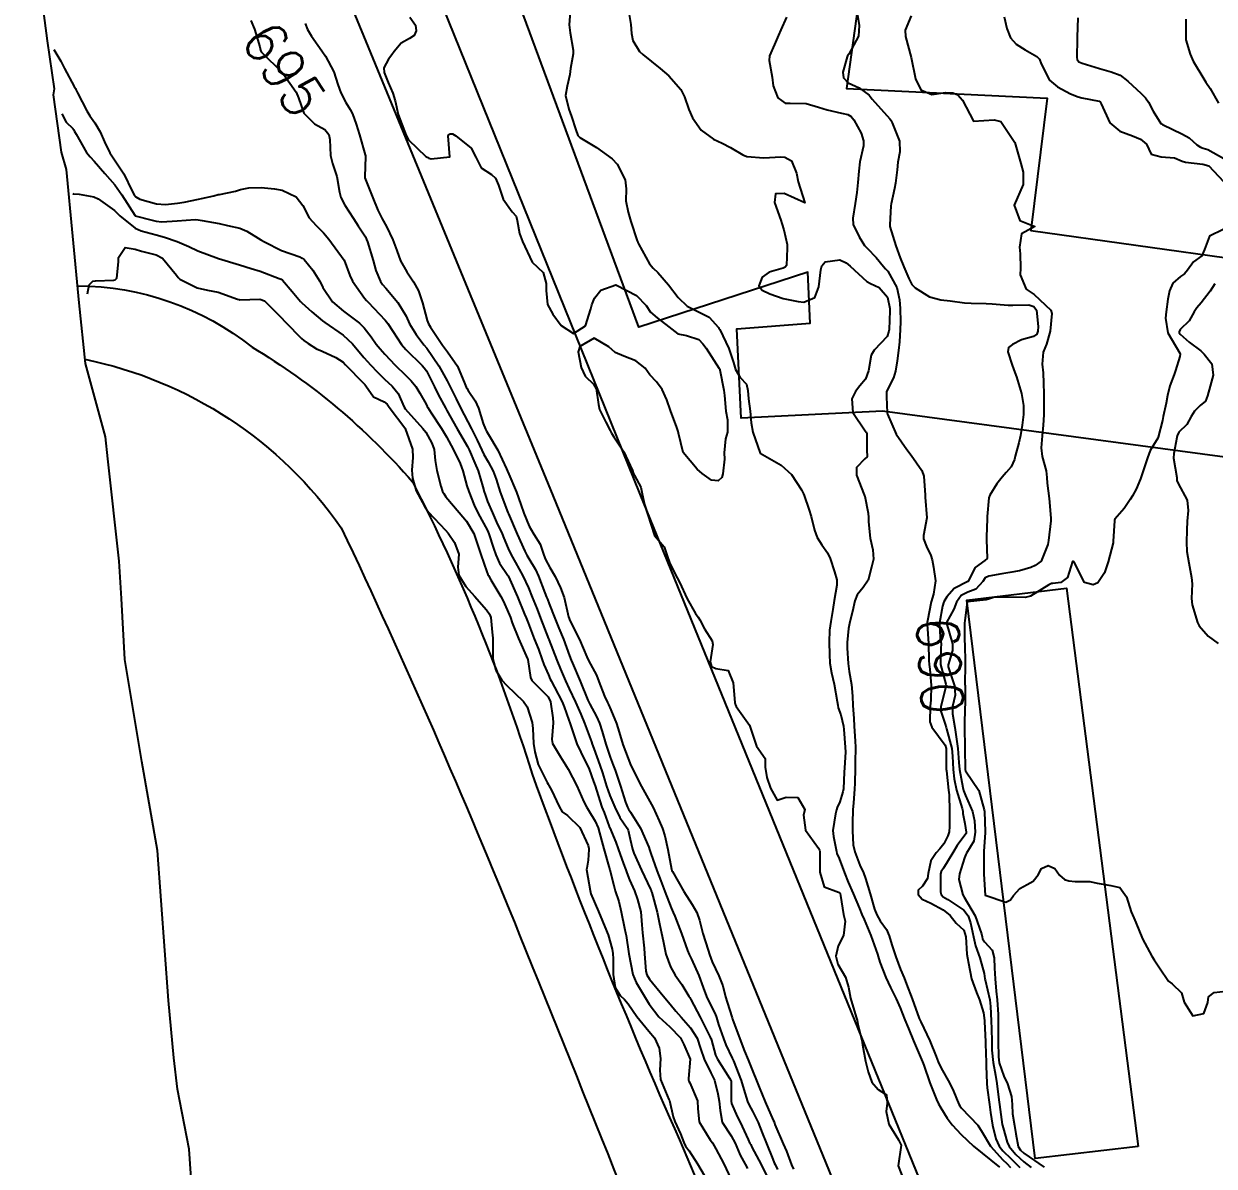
# Model space of a CAD drawing. Header units: metres. Extents: x 292545 to 299085, y 7450245 to 7463078.
# Drawn here: x 295988.3 to 296102.1, y 7455814.7 to 7455924 of the extents above; entities that cross this region are included whole.
import ezdxf
from ezdxf.enums import TextEntityAlignment as Align

# ---------------------------------------------------------------- set-up
doc = ezdxf.new("R2010")
doc.units = ezdxf.units.M
for name, color, linetype in [('Area', 45, 'Continuous'), ('Cotas', 45, 'Continuous'), ('Curvas de Nivel 1m', 11, 'Continuous'), ('Curvas de Nivel 5m', 15, 'Continuous'), ('Edificações', 30, 'Continuous'), ('Vias Primárias', 230, 'Continuous')]:
    doc.layers.add(name, color=color, linetype=linetype)
doc.styles.add('Style-STANDARD', font='STANDARD.shx')

msp = doc.modelspace()

# ---------------------------------------------------------------- linework, layer by layer
at = {"layer": 'Area'}
msp.add_polyline3d([(296004.67, 7455807.54, 699.9), (296004.07, 7455816.35, 699.88), (296002.95, 7455822.11, 699.8), (296002.61, 7455825.08, 699.79), (296002.08, 7455830.59, 699.77), (296001.02, 7455844.91, 699.74), (295999.53, 7455853.42, 699.68), (295997.91, 7455863.19, 699.66), (295997.6, 7455869.02, 699.68), (295997.37, 7455872.59, 699.69), (295996.29, 7455882.39, 699.64), (295996.05, 7455884.49, 699.54), (295994.14, 7455891.5, 699.34), (295993.55, 7455897.29, 705.49), (295992.34, 7455910.03, 696.75), (295991.85, 7455911.69, 696.12), (295991.08, 7455917.18, 695.28), (295991.18, 7455917.77, 695.32), (295990.53, 7455922.36, 695.07), (295990, 7455926.26, 694.93)], dxfattribs=at)
at = {"layer": 'Curvas de Nivel 1m', "flags": 128}
for points, elevation in [([(296025.16, 7455924.62), (296025.69, 7455923.85), (296025.78, 7455923.3), (296025.57, 7455922.87), (296025.13, 7455922.56), (296024.33, 7455922.12), (296023.66, 7455921.32), (296023.44, 7455921), (296023.11, 7455920.59), (296022.67, 7455919.76), (296022.72, 7455919.33), (296023.08, 7455918.36), (296023.53, 7455917.33), (296023.76, 7455916.61), (296024.04, 7455915.32), (296024.64, 7455913.7), (296024.8, 7455913.31), (296025.02, 7455912.88), (296026.7, 7455911.28), (296026.89, 7455911.18), (296026.99, 7455911.13), (296027.21, 7455911.06), (296028.99, 7455911.26), (296028.81, 7455913.26), (296028.89, 7455913.39), (296029.02, 7455913.45), (296029.23, 7455913.46), (296029.57, 7455913.25), (296031.01, 7455912.08), (296031.47, 7455911.23), (296031.98, 7455910.22), (296032.98, 7455909.57), (296033.36, 7455909.21), (296033.63, 7455908.54), (296034.08, 7455907.2), (296034.93, 7455906.01), (296035.32, 7455905.58), (296035.42, 7455905.18), (296035.66, 7455903.93), (296035.94, 7455903.17), (296036.87, 7455901.17), (296037.91, 7455900.2), (296038.21, 7455899.15), (296038.18, 7455898.48), (296038.31, 7455897.15), (296038.82, 7455896.22), (296039.62, 7455895.13), (296040.8, 7455894.35), (296041.95, 7455895.1), (296042.45, 7455896.73), (296042.57, 7455897.09), (296042.83, 7455897.74), (296043.43, 7455898.5), (296044.85, 7455899.01), (296044.93, 7455898.99), (296046.84, 7455898.01), (296047.76, 7455897.04), (296048.17, 7455896.39), (296048.81, 7455895.85), (296049.93, 7455895.01), (296050.8, 7455894.34), (296051.61, 7455894.17), (296052.79, 7455893.8), (296053.19, 7455893.38), (296053.48, 7455892.97), (296054.75, 7455891.03), (296054.79, 7455890.95), (296054.8, 7455890.9), (296055.17, 7455888.95), (296055.25, 7455888.42), (296055.37, 7455886.94), (296055.52, 7455886.12), (296055.54, 7455884.94), (296055.34, 7455884.28), (296055.22, 7455882.94), (296055.25, 7455882.35), (296055.09, 7455880.95), (296054.99, 7455880.58), (296054.63, 7455880.28), (296053.99, 7455880.32), (296053.12, 7455880.97), (296052.64, 7455881.39), (296051.29, 7455882.99), (296050.85, 7455884.83), (296050.83, 7455885), (296050.69, 7455885.38), (296050.07, 7455887.01), (296049.72, 7455888.01), (296049.3, 7455889.01), (296048.74, 7455889.75), (296048.12, 7455890.4), (296047.65, 7455891.04), (296046.76, 7455891.74), (296045.63, 7455892.2), (296044.78, 7455892.56), (296044.18, 7455893.08), (296042.79, 7455893.9), (296041.4, 7455893.11), (296041.27, 7455892.62), (296041.55, 7455891.11), (296041.91, 7455890.27), (296042.74, 7455889.48), (296042.98, 7455889.09), (296043.2, 7455887.57), (296043.31, 7455887.09), (296043.9, 7455885.87), (296044.33, 7455885.08), (296044.45, 7455884.84), (296044.68, 7455884.49), (296045.63, 7455883.06), (296046.44, 7455881.25), (296046.51, 7455881.05), (296046.63, 7455880.79), (296047.26, 7455879.68), (296047.36, 7455879.04), (296047.59, 7455878.02), (296047.91, 7455877.03), (296048.56, 7455875.03), (296049.49, 7455873.95), (296049.81, 7455873.01), (296049.98, 7455872.45), (296050.53, 7455871.34), (296050.72, 7455871), (296050.93, 7455870.58), (296051.69, 7455868.99), (296052.48, 7455867.59), (296052.74, 7455867.24), (296052.9, 7455866.97), (296053.32, 7455866.11), (296054.07, 7455864.96), (296054.12, 7455864.63), (296053.88, 7455862.96), (296053.99, 7455862.53), (296054.42, 7455862.31), (296055.59, 7455862.12), (296056.07, 7455860.94), (296056.23, 7455859.08), (296056.26, 7455858.93), (296056.29, 7455858.85), (296056.37, 7455858.68), (296057.64, 7455856.92), (296058.32, 7455854.91), (296059.12, 7455853.71), (296059.14, 7455852.9), (296059.29, 7455851.9), (296059.64, 7455850.89), (296060.27, 7455849.73), (296061.13, 7455850.02), (296062.27, 7455849.98), (296062.93, 7455848.85), (296062.81, 7455848.29), (296063, 7455846.85), (296064.22, 7455845.14), (296064.33, 7455844.95), (296064.35, 7455844.84), (296064.36, 7455843.01), (296064.36, 7455842.84), (296064.79, 7455841.45), (296066.16, 7455840.95), (296066.29, 7455840.81), (296066.34, 7455840.63), (296066.61, 7455838.81), (296066.78, 7455838.15), (296066.64, 7455836.8), (296066.1, 7455835.79), (296065.9, 7455834.82), (296066.08, 7455834.06), (296066.8, 7455832.81), (296067.11, 7455831.86), (296067.3, 7455830.8), (296067.82, 7455828.99), (296067.89, 7455828.79), (296067.92, 7455828.7), (296068.01, 7455828.28), (296068.39, 7455826.79), (296068.45, 7455826.32), (296068.74, 7455824.78), (296068.98, 7455823.76), (296069.32, 7455822.78), (296069.94, 7455822.08), (296070.73, 7455821.56), (296070.8, 7455820.76), (296070.71, 7455819.97), (296070.95, 7455818.76), (296071.88, 7455817.25), (296072.13, 7455816.75), (296071.85, 7455814.75), (296072.66, 7455812.74)], 693), ([(296040.5, 7455925.13), (296040.39, 7455923.88), (296040.48, 7455923.13), (296040.77, 7455921.47), (296040.77, 7455921.12), (296040.53, 7455919.69), (296040.47, 7455919.13), (296040.21, 7455918), (296040.04, 7455917.13), (296040.37, 7455915.81), (296040.63, 7455915.12), (296041.03, 7455913.84), (296041.22, 7455913.31), (296041.43, 7455913.11), (296043.01, 7455912.16), (296044.52, 7455911.07), (296044.99, 7455910.56), (296045.74, 7455909.06), (296045.83, 7455908.19), (296045.82, 7455907.06), (296046.02, 7455905.97), (296046.3, 7455905.06), (296046.9, 7455903.21), (296046.95, 7455903.09), (296046.96, 7455903.05), (296047.01, 7455902.94), (296048.06, 7455901.03), (296048.44, 7455900.6), (296048.86, 7455900.18), (296049.88, 7455899.01), (296050.83, 7455897.79), (296051.67, 7455896.99), (296052.82, 7455896.4), (296053.77, 7455895.92), (296054.66, 7455894.95), (296054.72, 7455894.87), (296054.8, 7455894.74), (296055.67, 7455892.94), (296056.12, 7455891.58), (296056.31, 7455890.93), (296056.75, 7455890.16), (296057.35, 7455889.53), (296057.48, 7455888.92), (296057.53, 7455888.11), (296057.71, 7455886.92), (296057.8, 7455885.82), (296057.97, 7455884.92), (296058.66, 7455882.91), (296060.65, 7455881.77), (296061.66, 7455880.87), (296062.62, 7455879.4), (296062.8, 7455879.04), (296062.86, 7455878.86), (296063.32, 7455877.57), (296063.54, 7455876.85), (296063.86, 7455875.56), (296064.12, 7455874.84), (296064.56, 7455874.15), (296065.09, 7455873.38), (296065.35, 7455872.83), (296065.77, 7455871.58), (296065.99, 7455870.82), (296065.99, 7455870.3), (296065.74, 7455868.82), (296065.62, 7455867.96), (296065.41, 7455866.83), (296065.3, 7455865.99), (296065.26, 7455864.83), (296065.27, 7455863.67), (296065.33, 7455862.83), (296065.49, 7455861.9), (296065.72, 7455860.82), (296066.02, 7455859.18), (296066.07, 7455858.81), (296066.13, 7455858.57), (296066.36, 7455857.9), (296066.62, 7455856.81), (296066.66, 7455856.5), (296066.79, 7455854.81), (296066.8, 7455854.33), (296066.72, 7455852.81), (296066.7, 7455852.4), (296066.61, 7455850.81), (296066.57, 7455850.52), (296066.26, 7455849.59), (296066.03, 7455849.04), (296065.95, 7455848.81), (296065.85, 7455848.42), (296065.61, 7455846.82), (296065.68, 7455846.27), (296065.96, 7455844.81), (296066, 7455844.62), (296066.2, 7455844.15), (296066.73, 7455842.8), (296067.07, 7455841.9), (296067.54, 7455840.8), (296068.14, 7455839.38), (296068.39, 7455838.79), (296068.6, 7455838.31), (296069.24, 7455836.78), (296069.87, 7455835), (296069.94, 7455834.77), (296070.09, 7455834.25), (296070.66, 7455832.76), (296071.13, 7455831.83), (296071.67, 7455830.75), (296072.03, 7455829.88), (296072.5, 7455828.74), (296072.83, 7455827.9), (296073.31, 7455826.73), (296073.98, 7455825.17), (296074.17, 7455824.72), (296074.3, 7455824.39), (296074.89, 7455822.71), (296075.51, 7455821.12), (296075.7, 7455820.7), (296075.92, 7455820.3), (296076.53, 7455819.31), (296077, 7455818.68), (296077.89, 7455817.77), (296079.06, 7455816.66), (296079.87, 7455815.97), (296081.53, 7455814.63)], 692), ([(296046.11, 7455925.06), (296046.28, 7455923.92), (296046.36, 7455923.05), (296046.47, 7455922.39), (296047.12, 7455921.34), (296047.43, 7455921.04), (296049.1, 7455919.69), (296049.91, 7455919.01), (296051.07, 7455917.7), (296051.41, 7455916.99), (296051.83, 7455915.77), (296052.18, 7455914.98), (296053.03, 7455913.82), (296054.21, 7455912.96), (296055.01, 7455912.55), (296055.81, 7455912.14), (296057, 7455911.45), (296057.38, 7455911.3), (296059, 7455911.15), (296060.62, 7455911.26), (296061, 7455911.22), (296061.64, 7455910.87), (296062.14, 7455909.71), (296062.28, 7455908.87), (296062.94, 7455906.86), (296060.96, 7455907.75), (296060.12, 7455907.72), (296060.04, 7455906.89), (296060.62, 7455905.19), (296060.73, 7455904.88), (296060.92, 7455904.26), (296061.23, 7455902.88), (296061.25, 7455902.52), (296061.19, 7455900.88), (296061.05, 7455900.69), (296060.87, 7455900.62), (296059.52, 7455900.24), (296058.86, 7455899.76), (296058.52, 7455898.91), (296058.85, 7455898.5), (296059.57, 7455898.17), (296060.84, 7455897.72), (296062.29, 7455897.41), (296062.83, 7455897.37), (296063.88, 7455897.81), (296064.26, 7455898.84), (296064.47, 7455900.44), (296064.54, 7455900.83), (296064.88, 7455901.23), (296066.28, 7455901.42), (296066.88, 7455901.11), (296067.26, 7455900.81), (296068.86, 7455899.35), (296069.2, 7455899.13), (296070.04, 7455898.77), (296070.84, 7455897.85), (296071.04, 7455896.76), (296071.05, 7455896.53), (296071, 7455894.76), (296070.97, 7455894.59), (296070.8, 7455894.08), (296069.56, 7455892.78), (296069.28, 7455892.28), (296069.02, 7455890.79), (296068.74, 7455889.98), (296068.19, 7455889.35), (296067.77, 7455888.8), (296067.41, 7455888.12), (296067.53, 7455886.8), (296068.69, 7455885.05), (296068.8, 7455884.91), (296068.85, 7455884.79), (296068.87, 7455883), (296068.9, 7455882.79), (296068.88, 7455882.57), (296068.66, 7455882.39), (296067.88, 7455881.56), (296067.88, 7455880.8), (296068.61, 7455878.93), (296068.66, 7455878.84), (296068.68, 7455878.79), (296068.99, 7455877.17), (296069.01, 7455876.78), (296069.02, 7455876.35), (296069.19, 7455874.78), (296069.43, 7455873.66), (296069.48, 7455872.78), (296069.31, 7455872), (296068.98, 7455870.78), (296068.51, 7455870.06), (296067.92, 7455869.37), (296067.71, 7455868.8), (296067.5, 7455867.78), (296067.23, 7455866.8), (296067.11, 7455866.15), (296066.98, 7455864.8), (296066.96, 7455864.28), (296067.07, 7455862.8), (296067.18, 7455862.03), (296067.39, 7455860.8), (296067.49, 7455859.69), (296067.53, 7455858.8), (296067.61, 7455857.55), (296067.66, 7455856.8), (296067.75, 7455855.37), (296067.77, 7455854.8), (296067.75, 7455853.35), (296067.73, 7455852.8), (296067.71, 7455851.37), (296067.69, 7455850.8), (296067.59, 7455849.47), (296067.52, 7455848.8), (296067.47, 7455847.57), (296067.47, 7455846.8), (296067.55, 7455845.45), (296067.7, 7455844.8), (296068.19, 7455843.53), (296068.53, 7455842.79), (296068.72, 7455842.24), (296069.16, 7455840.78), (296069.6, 7455839.32), (296069.8, 7455838.77), (296070.13, 7455838.18), (296070.72, 7455837.36), (296070.98, 7455836.76), (296071.26, 7455835.91), (296071.63, 7455834.75), (296072.07, 7455833.53), (296072.42, 7455832.74), (296072.66, 7455832.13), (296073.2, 7455830.73), (296073.87, 7455828.86), (296073.93, 7455828.72), (296074.01, 7455828.54), (296074.87, 7455826.71), (296075.47, 7455825.21), (296075.67, 7455824.7), (296075.96, 7455824.09), (296076.76, 7455822.69), (296077.15, 7455821.9), (296077.66, 7455820.67), (296077.75, 7455820.5), (296077.92, 7455820.27), (296079.48, 7455818.65), (296079.89, 7455817.99), (296080.68, 7455816.64), (296081.86, 7455815.35), (296082.23, 7455815), (296082.6, 7455814.62)], 691), ([(296067.96, 7455924.8), (296068.11, 7455923.83), (296068.07, 7455922.8), (296067.12, 7455921.06), (296067.01, 7455920.91), (296066.97, 7455920.81), (296066.55, 7455919.36), (296066.62, 7455918.81), (296067.08, 7455918.33), (296068.13, 7455917.85), (296069.07, 7455917.14), (296069.37, 7455916.78), (296071.04, 7455914.88), (296071.14, 7455914.76), (296071.28, 7455914.52), (296071.97, 7455912.75), (296072.01, 7455911.74), (296071.82, 7455910.75), (296071.74, 7455910), (296071.6, 7455908.75), (296071.5, 7455908.22), (296071.17, 7455906.76), (296071.14, 7455906.56), (296071.05, 7455904.76), (296071.07, 7455904.61), (296071.62, 7455902.75), (296072.04, 7455901.59), (296072.4, 7455900.74), (296072.86, 7455899.63), (296073.17, 7455899.05), (296073.48, 7455898.73), (296074.84, 7455897.88), (296075.94, 7455897.59), (296076.83, 7455897.48), (296078.2, 7455897.31), (296078.83, 7455897.27), (296080.25, 7455897.24), (296080.83, 7455897.21), (296082.37, 7455897.08), (296082.83, 7455897.07), (296084.35, 7455897.09), (296084.83, 7455896.95), (296085.09, 7455896.6), (296085.24, 7455895.02), (296085.21, 7455894.59), (296085.11, 7455894.29), (296084.79, 7455894.06), (296083.65, 7455893.75), (296082.78, 7455893.31), (296082.39, 7455893.01), (296082.35, 7455892.62), (296082.76, 7455891.33), (296083.02, 7455890.62), (296083.16, 7455890.21), (296083.63, 7455888.61), (296083.83, 7455887.49), (296083.84, 7455886.61), (296083.72, 7455885.58), (296083.55, 7455884.61), (296083.39, 7455883.9), (296083.05, 7455882.62), (296082.97, 7455882.31), (296082.65, 7455881.62), (296082.18, 7455881.08), (296081.78, 7455880.63), (296081.29, 7455879.97), (296080.62, 7455878.89), (296080.53, 7455878.64), (296080.36, 7455876.87), (296080.36, 7455876.65), (296080.31, 7455874.91), (296080.31, 7455874.65), (296080.37, 7455872.83), (296080.15, 7455872.65), (296079.22, 7455871.98), (296078.54, 7455870.67), (296078.53, 7455870.65), (296078.51, 7455870.65), (296077.22, 7455869.97), (296076.5, 7455869.18), (296076.23, 7455868.69), (296076.08, 7455868.29), (296075.79, 7455866.7), (296075.88, 7455865.26), (296075.97, 7455864.7), (296075.93, 7455864.19), (296075.9, 7455862.7), (296076.4, 7455860.83), (296076.45, 7455860.69), (296076.45, 7455860.63), (296076.39, 7455860.43), (296075.92, 7455858.7), (296075.92, 7455858.24), (296076.36, 7455857.01), (296076.45, 7455856.69), (296076.48, 7455856.55), (296076.97, 7455854.68), (296077.05, 7455853.94), (296077.11, 7455852.68), (296077.21, 7455851.76), (296077.43, 7455850.68), (296077.98, 7455848.95), (296078.04, 7455848.67), (296078.05, 7455848.47), (296078.24, 7455847.49), (296078.36, 7455846.67), (296078.34, 7455846.56), (296078.23, 7455846.39), (296077.49, 7455845.4), (296077.08, 7455844.69), (296076.19, 7455843.24), (296075.97, 7455842.92), (296075.91, 7455842.7), (296075.91, 7455840.96), (296075.95, 7455840.7), (296076.16, 7455840.5), (296076.6, 7455840.25), (296078.14, 7455839.2), (296078.53, 7455838.67), (296078.78, 7455838.01), (296079.06, 7455836.66), (296079.26, 7455835.81), (296079.67, 7455834.65), (296080.07, 7455833.15), (296080.14, 7455832.65), (296080.16, 7455832.55), (296080.6, 7455830.64), (296080.69, 7455829.99), (296080.75, 7455828.64), (296080.78, 7455827.87), (296080.81, 7455826.64), (296080.82, 7455825.81), (296080.93, 7455824.64), (296081.16, 7455823.43), (296081.29, 7455822.64), (296081.47, 7455821.09), (296081.54, 7455820.63), (296081.81, 7455818.71), (296081.83, 7455818.63), (296081.89, 7455818.4), (296082.27, 7455817.02), (296082.46, 7455816.62), (296083.1, 7455815.85), (296083.86, 7455815.15), (296084.58, 7455814.59)], 689), ([(296073.08, 7455924.74), (296072.51, 7455923.38), (296072.55, 7455922.75), (296073.11, 7455920.74), (296073.51, 7455918.73), (296074.01, 7455917.66), (296075.07, 7455917.21), (296076.37, 7455917.4), (296077.07, 7455917.39), (296077.56, 7455917.18), (296078, 7455916.68), (296079.04, 7455914.67), (296081.04, 7455914.78), (296081.66, 7455914.63), (296083.01, 7455912.62), (296083.46, 7455911.08), (296083.58, 7455910.61), (296083.79, 7455909.8), (296083.8, 7455908.61), (296082.94, 7455906.62), (296083.48, 7455905.17), (296084.92, 7455904.6), (296083.63, 7455903.9), (296083.45, 7455902.61), (296083.51, 7455901.99), (296083.54, 7455900.61), (296083.52, 7455899.96), (296084.1, 7455898.61), (296084.85, 7455898.09), (296086.44, 7455896.58), (296086.54, 7455896.29), (296086.38, 7455894.58), (296086.03, 7455893.33), (296085.71, 7455892.59), (296085.62, 7455891.44), (296085.7, 7455890.59), (296085.76, 7455889.61), (296085.78, 7455888.58), (296085.78, 7455887.52), (296085.77, 7455886.58), (296085.71, 7455885.6), (296085.62, 7455884.59), (296085.53, 7455883.44), (296085.63, 7455882.59), (296086, 7455881.22), (296086.07, 7455880.58), (296086.09, 7455880.04), (296086.29, 7455878.57), (296086.46, 7455876.69), (296086.46, 7455876.57), (296086.45, 7455876.44), (296086.22, 7455874.58), (296086.16, 7455874.18), (296085.51, 7455872.59), (296084.96, 7455872.17), (296084.53, 7455871.99), (296083.46, 7455871.68), (296082.53, 7455871.52), (296081.77, 7455871.39), (296080.52, 7455871.17), (296080.17, 7455871), (296079.94, 7455870.66), (296079.27, 7455869.9), (296078.5, 7455869.62), (296077.86, 7455869.31), (296077.43, 7455868.68), (296077.17, 7455868), (296076.47, 7455866.71), (296076.47, 7455866.69), (296076.47, 7455866.66), (296077.05, 7455864.68), (296077.06, 7455864.06), (296076.62, 7455862.69), (296076.64, 7455862.47), (296077.23, 7455860.68), (296077.29, 7455859.78), (296077.05, 7455858.68), (296077.05, 7455858), (296077.26, 7455856.68), (296077.43, 7455855.58), (296077.57, 7455854.68), (296077.66, 7455853.33), (296077.71, 7455852.68), (296078.02, 7455850.94), (296078.09, 7455850.67), (296078.28, 7455850.19), (296078.96, 7455848.66), (296079.16, 7455847.75), (296079.22, 7455846.66), (296079.08, 7455845.8), (296078.39, 7455844.67), (296078.32, 7455844.55), (296078.2, 7455844.21), (296077.7, 7455842.68), (296077.66, 7455842.16), (296078.03, 7455840.67), (296078.16, 7455840.45), (296079.22, 7455838.66), (296079.82, 7455836.94), (296079.88, 7455836.65), (296079.93, 7455836.47), (296080.11, 7455836.2), (296080.84, 7455835.39), (296081.02, 7455834.64), (296081.05, 7455833.67), (296081.11, 7455832.64), (296081.21, 7455831.48), (296081.31, 7455830.64), (296081.41, 7455829.25), (296081.41, 7455828.64), (296081.42, 7455827.21), (296081.42, 7455826.64), (296081.43, 7455825.18), (296081.5, 7455824.63), (296081.95, 7455823.34), (296082.31, 7455822.62), (296082.7, 7455821.39), (296082.75, 7455820.62), (296082.78, 7455819.74), (296082.96, 7455818.61), (296083.1, 7455817.83), (296083.33, 7455816.61), (296083.54, 7455816.27), (296083.87, 7455815.98), (296085.8, 7455814.64)], 688), ([(296082, 7455924.63), (296082.24, 7455923.54), (296082.6, 7455922.63), (296083.13, 7455922.02), (296084, 7455921.48), (296085.12, 7455920.85), (296085.35, 7455920.59), (296085.54, 7455920.15), (296086.32, 7455918.58), (296087.08, 7455917.94), (296088.34, 7455917.29), (296089.07, 7455916.99), (296089.41, 7455916.89), (296091.06, 7455916.58), (296091.16, 7455916.52), (296091.27, 7455916.31), (296092.08, 7455914.51), (296093.03, 7455913.7), (296094.25, 7455913.26), (296095.02, 7455912.95), (296095.58, 7455912.47), (296096.03, 7455911.5), (296097, 7455911.27), (296098.27, 7455911.16), (296099, 7455910.85), (296099.32, 7455910.75), (296100.99, 7455910.56), (296101.56, 7455910.39), (296102.97, 7455908.91)], 687), ([(296089.04, 7455924.55), (296088.98, 7455922.7), (296088.98, 7455922.55), (296088.92, 7455920.74), (296088.97, 7455920.55), (296089.11, 7455920.35), (296089.45, 7455920.2), (296091.1, 7455919.71), (296092.21, 7455919.39), (296093.09, 7455919.06), (296093.8, 7455918.49), (296095.07, 7455917.31), (296095.49, 7455916.9), (296095.79, 7455916.47), (296096.22, 7455915.63), (296096.97, 7455914.45), (296097.04, 7455914.4), (296097.14, 7455914.35), (296099.03, 7455913.43), (296099.66, 7455913.06), (296100.41, 7455912.41), (296100.77, 7455912.17), (296101.01, 7455912.09), (296101.45, 7455911.95), (296103, 7455911.09)], 686), ([(296015.15, 7455924), (296015.36, 7455923.42), (296015.75, 7455922.79), (296016.75, 7455921.4), (296017.11, 7455920.87), (296017.88, 7455919.39), (296018.29, 7455918.17), (296018.55, 7455917.39), (296019.05, 7455916.44), (296019.47, 7455915.79), (296019.68, 7455915.37), (296020.04, 7455914.37), (296020.35, 7455913.36), (296020.9, 7455911.45), (296020.92, 7455911.35), (296020.93, 7455911.29), (296020.85, 7455909.35), (296020.86, 7455909.24), (296020.97, 7455908.92), (296021.63, 7455907.34), (296022.11, 7455906.17), (296022.51, 7455905.33), (296022.92, 7455904.59), (296023.54, 7455903.32), (296023.91, 7455902.3), (296024.28, 7455901.32), (296024.86, 7455900.26), (296025.24, 7455899.69), (296025.5, 7455899.3), (296025.99, 7455898.44), (296026.37, 7455897.29), (296026.81, 7455895.61), (296026.93, 7455895.28), (296027.12, 7455894.96), (296028.29, 7455893.26), (296028.77, 7455892.62), (296029.71, 7455891.25), (296030.42, 7455889.56), (296030.55, 7455889.24), (296030.61, 7455889.12), (296030.73, 7455888.91), (296031.42, 7455887.93), (296031.71, 7455887.23), (296032.16, 7455885.75), (296032.4, 7455885.21), (296032.49, 7455885.03), (296032.68, 7455884.69), (296033.58, 7455883.2), (296034.41, 7455881.43), (296034.51, 7455881.19), (296034.64, 7455880.9), (296035.36, 7455879.18), (296035.77, 7455878.01), (296036.06, 7455877.18), (296036.57, 7455875.93), (296037.03, 7455875.16), (296037.61, 7455874.21), (296037.97, 7455873.15), (296038.13, 7455872.74), (296038.53, 7455871.99), (296039.05, 7455871.13), (296039.58, 7455870.05), (296039.91, 7455869.13), (296040.33, 7455867.26), (296040.38, 7455867.12), (296040.47, 7455866.93), (296041.39, 7455865.11), (296042.09, 7455863.44), (296042.23, 7455863.1), (296042.42, 7455862.73), (296043, 7455861.68), (296043.22, 7455861.09), (296043.78, 7455859.68), (296044.07, 7455859.07), (296044.16, 7455858.87), (296044.37, 7455858.38), (296044.91, 7455857.06), (296045.16, 7455856.25), (296045.54, 7455855.06), (296046.3, 7455853.05), (296047.32, 7455851.04), (296048.26, 7455849.32), (296048.42, 7455849.03), (296048.99, 7455847.77), (296049.31, 7455847.01), (296049.55, 7455846.33), (296049.82, 7455845.01), (296050.18, 7455843.12), (296050.22, 7455843), (296050.26, 7455842.92), (296051.36, 7455840.99), (296052.14, 7455839.76), (296052.6, 7455838.98), (296052.85, 7455838.25), (296053.18, 7455836.97), (296053.67, 7455835.39), (296053.82, 7455834.96), (296054.08, 7455834.27), (296054.71, 7455832.95), (296055.09, 7455831.99), (296055.35, 7455830.94), (296055.5, 7455830.41), (296055.98, 7455828.93), (296056.02, 7455828.79), (296056.7, 7455826.92), (296057.16, 7455825.74), (296057.5, 7455824.91), (296057.96, 7455823.79), (296058.31, 7455822.91), (296058.56, 7455822.28), (296059.14, 7455820.9), (296059.91, 7455819.14), (296059.99, 7455818.97), (296060.02, 7455818.89), (296060.06, 7455818.73), (296060.87, 7455816.88), (296061.16, 7455816.17), (296061.65, 7455814.86), (296061.85, 7455814.43)], 694), ([(295991.11, 7455921.52), (295991.8, 7455920.41), (295992.15, 7455919.7), (295993.08, 7455917.97), (295993.18, 7455917.79), (295993.23, 7455917.69), (295993.37, 7455917.38), (295994.29, 7455915.67), (295994.56, 7455915.19), (295995.03, 7455914.51), (295995.56, 7455913.65), (295995.97, 7455912.69), (295996.46, 7455911.65), (295996.99, 7455910.88), (295997.81, 7455909.63), (295998.6, 7455907.98), (295998.79, 7455907.62), (295998.95, 7455907.43), (295999.34, 7455907.22), (296000.94, 7455906.75), (296001.81, 7455906.71), (296002.94, 7455906.83), (296003.58, 7455906.92), (296004.95, 7455907.2), (296005.23, 7455907.26), (296006.43, 7455907.53), (296006.84, 7455907.64), (296006.95, 7455907.66), (296008.48, 7455907.98), (296008.96, 7455908.12), (296009.77, 7455908.29), (296010.96, 7455908.33), (296012.21, 7455908.21), (296012.96, 7455908.06), (296014.28, 7455907.44), (296014.94, 7455906.59), (296015.53, 7455905.42), (296016.19, 7455904.68), (296016.91, 7455904), (296017.42, 7455903.39), (296018.87, 7455901.38), (296019.41, 7455899.92), (296019.69, 7455899.37), (296020.84, 7455897.74), (296021.01, 7455897.53), (296021.17, 7455897.35), (296022.81, 7455895.64), (296023.05, 7455895.33), (296023.53, 7455894.58), (296024.37, 7455893.31), (296024.78, 7455892.83), (296026.33, 7455891.29), (296026.54, 7455891.08), (296026.75, 7455890.79), (296027.52, 7455889.27), (296027.91, 7455888.46), (296028.56, 7455887.26), (296028.71, 7455886.99), (296029.69, 7455885.25), (296030.67, 7455883.56), (296030.78, 7455883.35), (296030.83, 7455883.24), (296031.39, 7455881.97), (296031.7, 7455881.22), (296032.14, 7455879.69), (296032.26, 7455879.22), (296032.35, 7455878.96), (296032.6, 7455878.31), (296033.05, 7455877.21), (296033.45, 7455876.33), (296033.99, 7455875.2), (296034.16, 7455874.79), (296034.55, 7455873.8), (296034.84, 7455873.19), (296035.26, 7455872.46), (296035.98, 7455871.18), (296036.51, 7455870.04), (296036.86, 7455869.16), (296037.32, 7455867.99), (296037.64, 7455867.15), (296038.42, 7455865.16), (296038.43, 7455865.14), (296038.44, 7455865.11), (296039.22, 7455863.13), (296039.55, 7455862.27), (296040.04, 7455861.13), (296040.39, 7455860.39), (296041.01, 7455859.11), (296041.52, 7455857.95), (296041.85, 7455857.1), (296042.34, 7455855.82), (296042.53, 7455855.3), (296042.6, 7455855.1), (296042.74, 7455854.68), (296043.34, 7455853.08), (296043.58, 7455852.36), (296043.95, 7455851.08), (296044.27, 7455850.19), (296044.75, 7455849.07), (296045.24, 7455848.06), (296045.94, 7455847.05), (296046.03, 7455846.85), (296046.22, 7455845.99), (296046.45, 7455845.05), (296046.57, 7455844.68), (296047.31, 7455843.04), (296048.16, 7455841.21), (296048.22, 7455841.09), (296048.24, 7455841.03), (296048.29, 7455840.9), (296048.81, 7455839.02), (296049.02, 7455837.92), (296049.23, 7455837.01), (296049.38, 7455836.29), (296049.64, 7455835.01), (296050.07, 7455833.8), (296050.54, 7455833), (296051.16, 7455832.1), (296051.83, 7455830.98), (296051.92, 7455830.86), (296052.04, 7455830.67), (296052.91, 7455828.97), (296053.87, 7455827.08), (296053.93, 7455826.96), (296053.99, 7455826.77), (296054.39, 7455825.36), (296054.57, 7455824.95), (296055.72, 7455823.16), (296055.86, 7455822.93), (296055.88, 7455822.87), (296055.88, 7455820.94), (296055.92, 7455820.71), (296056.47, 7455819.49), (296056.74, 7455818.93), (296057.5, 7455817.29), (296057.68, 7455816.91), (296057.75, 7455816.79), (296057.87, 7455816.56), (296058.74, 7455814.9), (296059.63, 7455813.09)], 696), ([(295991.9, 7455915.38), (295992.31, 7455914.57), (295992.93, 7455913.97), (295993.02, 7455913.84), (295993.08, 7455913.74), (295993.1, 7455913.69), (295993.27, 7455913.44), (295994.24, 7455911.67), (295994.59, 7455911.27), (295994.98, 7455910.83), (295996, 7455909.65), (295996.96, 7455908.58), (295997.63, 7455907.63), (295998.87, 7455905.67), (295998.91, 7455905.62), (296000.53, 7455905.21), (296000.92, 7455905.11), (296001.46, 7455905.04), (296002.92, 7455905.15), (296004.62, 7455905.25), (296004.92, 7455905.22), (296005.3, 7455905.16), (296006.92, 7455904.87), (296007.73, 7455904.69), (296008.91, 7455904.45), (296009.58, 7455904.16), (296010.65, 7455903.47), (296010.9, 7455903.31), (296011.25, 7455903.12), (296012.89, 7455902.3), (296014.63, 7455901.68), (296014.88, 7455901.57), (296015.05, 7455901.43), (296015.87, 7455900.42), (296016.53, 7455899.4), (296016.64, 7455899.19), (296016.85, 7455898.76), (296017.77, 7455897.39), (296018.82, 7455896.5), (296020.34, 7455895.36), (296020.8, 7455894.9), (296021.46, 7455894.03), (296021.95, 7455893.34), (296022.32, 7455892.88), (296022.77, 7455892.38), (296023.76, 7455891.32), (296024.74, 7455890.37), (296025.29, 7455889.85), (296025.73, 7455889.3), (296026.1, 7455888.66), (296026.72, 7455887.59), (296026.81, 7455887.39), (296026.87, 7455887.29), (296027.2, 7455886.79), (296028.2, 7455885.27), (296028.38, 7455884.97), (296028.68, 7455884.47), (296029.33, 7455883.25), (296029.96, 7455881.94), (296030.22, 7455881.24), (296030.62, 7455879.79), (296030.8, 7455879.24), (296031.31, 7455877.94), (296031.65, 7455877.22), (296032.57, 7455875.53), (296032.71, 7455875.21), (296033.17, 7455873.83), (296033.38, 7455873.21), (296033.74, 7455872.41), (296034.52, 7455871.23), (296034.55, 7455871.19), (296034.58, 7455871.13), (296035.45, 7455869.18), (296036.13, 7455867.52), (296036.27, 7455867.17), (296036.47, 7455866.69), (296037.06, 7455865.16), (296037.45, 7455864.17), (296037.81, 7455863.15), (296037.97, 7455862.7), (296038.41, 7455861.71), (296038.58, 7455861.32), (296038.66, 7455861.15), (296038.98, 7455860.55), (296039.73, 7455859.13), (296039.91, 7455858.67), (296040.36, 7455857.39), (296040.46, 7455857.12), (296040.52, 7455856.95), (296041.13, 7455855.11), (296041.88, 7455853.54), (296042.12, 7455853.1), (296042.3, 7455852.7), (296042.72, 7455851.53), (296042.87, 7455851.09), (296043.17, 7455850.19), (296043.53, 7455849.08), (296043.73, 7455848.56), (296044.23, 7455847.22), (296044.27, 7455847.12), (296044.29, 7455847.08), (296044.86, 7455845.71), (296045.09, 7455845.07), (296045.6, 7455843.65), (296045.8, 7455843.06), (296045.9, 7455842.77), (296046.17, 7455842.1), (296046.63, 7455841.05), (296046.94, 7455840.25), (296047.24, 7455839.04), (296047.35, 7455837.82), (296047.41, 7455837.04), (296047.55, 7455835.58), (296047.59, 7455835.03), (296047.73, 7455833.37), (296047.82, 7455833.03), (296048.06, 7455832.62), (296049.37, 7455831.02), (296050.04, 7455830.22), (296050.59, 7455829.56), (296051.1, 7455828.99), (296052.01, 7455827.97), (296052.62, 7455826.97), (296052.96, 7455825.99), (296053.3, 7455824.97), (296053.95, 7455823.66), (296054.29, 7455822.95), (296054.62, 7455821.64), (296054.73, 7455820.95), (296054.83, 7455820.04), (296055.03, 7455818.95), (296055.88, 7455817.62), (296056.27, 7455816.93), (296056.73, 7455815.8), (296057.21, 7455814.92), (296057.45, 7455814.51)], 697), ([(295992.95, 7455907.75), (295993, 7455907.73), (295993.54, 7455907.68), (295994.95, 7455907.42), (295995.37, 7455907.23), (295996.93, 7455906.12), (295997.44, 7455905.63), (295998.91, 7455904.44), (295999.47, 7455904.18), (296000.91, 7455903.81), (296001.71, 7455903.58), (296002.9, 7455903.17), (296004.02, 7455902.68), (296004.88, 7455902.28), (296006.87, 7455901.52), (296008.87, 7455900.92), (296009.98, 7455900.59), (296010.86, 7455900.31), (296012.68, 7455899.63), (296012.85, 7455899.55), (296012.99, 7455899.45), (296013.9, 7455898.38), (296014.7, 7455897.43), (296014.83, 7455897.3), (296015.79, 7455896.44), (296016.81, 7455895.56), (296017.03, 7455895.4), (296018.79, 7455894.2), (296019.67, 7455893.37), (296020.77, 7455892.07), (296021.1, 7455891.69), (296021.4, 7455891.35), (296022.06, 7455890.65), (296022.74, 7455890), (296023.48, 7455889.32), (296024.03, 7455888.62), (296024.62, 7455887.31), (296024.71, 7455887.16), (296026.41, 7455885.29), (296026.68, 7455884.91), (296027.26, 7455883.87), (296027.48, 7455883.28), (296027.59, 7455882.22), (296027.75, 7455881.27), (296028.13, 7455879.76), (296028.29, 7455879.26), (296028.4, 7455879.05), (296028.61, 7455878.75), (296029.87, 7455877.25), (296030.58, 7455876.41), (296031.27, 7455875.23), (296031.61, 7455874.28), (296031.94, 7455873.23), (296032.53, 7455871.56), (296032.62, 7455871.31), (296032.67, 7455871.22), (296032.92, 7455870.81), (296033.86, 7455869.2), (296034.09, 7455868.79), (296034.48, 7455867.94), (296034.77, 7455867.19), (296034.96, 7455866.69), (296035.55, 7455865.18), (296036.42, 7455863.24), (296036.44, 7455863.19), (296036.45, 7455863.17), (296036.69, 7455861.45), (296036.84, 7455861.17), (296038.38, 7455859.62), (296038.61, 7455859.15), (296038.83, 7455857.62), (296038.85, 7455857.14), (296038.73, 7455855.54), (296038.81, 7455855.14), (296039.56, 7455853.89), (296040.03, 7455853.12), (296040.13, 7455852.95), (296040.3, 7455852.69), (296041.13, 7455851.11), (296041.8, 7455849.56), (296042.04, 7455849.1), (296042.25, 7455848.79), (296042.89, 7455847.74), (296043.16, 7455847.09), (296043.53, 7455845.78), (296043.71, 7455845.09), (296044.19, 7455843.4), (296044.27, 7455843.08), (296044.65, 7455841.56), (296044.8, 7455841.07), (296045.13, 7455840.04), (296045.37, 7455839.06), (296045.7, 7455837.48), (296045.79, 7455837.05), (296045.85, 7455836.79), (296046.09, 7455835.05), (296046.47, 7455833.05), (296046.8, 7455832.3), (296047.55, 7455831.03), (296048.03, 7455830.21), (296048.98, 7455829.02), (296050.01, 7455828.07), (296051.03, 7455826.99), (296051.37, 7455826.37), (296051.97, 7455824.98), (296051.8, 7455823.13), (296051.8, 7455822.98), (296051.83, 7455822.87), (296051.94, 7455822.7), (296052.68, 7455820.97), (296052.69, 7455820.2), (296052.82, 7455818.97), (296053.88, 7455817.25), (296054.09, 7455816.96), (296054.43, 7455816.39), (296055.18, 7455814.95), (296055.84, 7455813.52)], 698), ([(296102.92, 7455904.32), (296101.63, 7455903.68), (296101.15, 7455902.41), (296100.89, 7455901.79), (296100.09, 7455901.21), (296099.5, 7455900.42), (296099.22, 7455900.07), (296098.86, 7455899.81), (296098.1, 7455899.19), (296097.81, 7455898.44), (296097.64, 7455897.64), (296097.48, 7455896.44), (296097.42, 7455895.84), (296097.65, 7455894.44), (296098.77, 7455892.47), (296098.81, 7455892.43), (296098.83, 7455892.38), (296098.77, 7455892.15), (296098.38, 7455890.82), (296098.24, 7455890.44), (296097.84, 7455889.35), (296097.61, 7455888.44), (296097.46, 7455887.71), (296097.2, 7455886.44), (296097.11, 7455886.03), (296096.72, 7455884.45), (296096.71, 7455884.42), (296096.68, 7455884.35), (296095.95, 7455883.17), (296095.69, 7455882.46), (296095.22, 7455881.05), (296095.01, 7455880.47), (296094.62, 7455879.47), (296094.26, 7455878.84), (296094.04, 7455878.49), (296093.45, 7455877.64), (296092.58, 7455876.6), (296092.54, 7455876.54), (296092.53, 7455876.5), (296092.52, 7455876.44), (296092.42, 7455874.5), (296092.4, 7455874.35), (296091.94, 7455872.51), (296091.57, 7455871.47), (296090.95, 7455870.52), (296090.51, 7455870.33), (296089.66, 7455870.54), (296088.73, 7455872.36), (296088.6, 7455872.55), (296088.54, 7455872.57), (296088.53, 7455872.57), (296088.52, 7455872.55), (296088.05, 7455871.02), (296087.41, 7455870.56), (296086.63, 7455870.45), (296086.51, 7455870.45), (296086.25, 7455870.32), (296084.5, 7455869.24), (296084, 7455869.1), (296082.5, 7455869.14), (296080.97, 7455869.12), (296080.5, 7455868.97), (296080.25, 7455868.9), (296078.49, 7455868.71), (296078.46, 7455868.7), (296078.45, 7455868.67), (296078.22, 7455866.92), (296078.2, 7455866.67), (296078.2, 7455864.92), (296078.21, 7455864.67), (296078.26, 7455862.84), (296078.25, 7455862.67), (296078.24, 7455860.83), (296078.25, 7455860.67), (296078.25, 7455858.8), (296078.24, 7455858.67), (296078.19, 7455856.84), (296078.19, 7455856.67), (296078.24, 7455854.76), (296078.24, 7455854.67), (296078.26, 7455852.71), (296078.27, 7455852.67), (296078.3, 7455852.55), (296079.55, 7455850.66), (296080.09, 7455848.82), (296080.1, 7455848.65), (296080.18, 7455846.71), (296080.17, 7455846.65), (296080.05, 7455844.81), (296080.04, 7455844.65), (296080.05, 7455842.79), (296080.05, 7455842.65), (296080.16, 7455840.65), (296082.15, 7455839.98), (296082.58, 7455840.19), (296082.88, 7455840.61), (296083.49, 7455841.28), (296084.17, 7455841.66), (296084.77, 7455842), (296085.25, 7455842.59), (296085.57, 7455843.2), (296086.19, 7455843.48), (296086.83, 7455843.21), (296087.27, 7455842.56), (296087.76, 7455842.14), (296088.18, 7455842.01), (296088.77, 7455841.95), (296090.18, 7455841.95), (296090.88, 7455841.81), (296092.17, 7455841.56), (296093.04, 7455841.37), (296093.67, 7455840.49), (296094.14, 7455839.07), (296094.4, 7455838.48), (296094.58, 7455838.03), (296095.21, 7455836.47), (296096.09, 7455834.81), (296096.32, 7455834.46), (296096.84, 7455833.69), (296097.69, 7455832.44), (296098.06, 7455832.17), (296098.94, 7455831.32), (296099.19, 7455830.42), (296100.02, 7455829.1), (296101.09, 7455829.34), (296101.45, 7455830.4), (296101.51, 7455830.94), (296102.05, 7455831.33), (296103.15, 7455831.47)], 687), ([(295994.33, 7455898.17), (295994.51, 7455899), (295994.85, 7455899.36), (295995.1, 7455899.41), (295996.85, 7455899.47), (295997, 7455899.49), (295997.15, 7455899.64), (295997.3, 7455901.21), (295997.32, 7455901.64), (295997.94, 7455902.59), (295998.89, 7455902.42), (295999.5, 7455902.22), (296000.89, 7455901.87), (296001.52, 7455901.58), (296002.86, 7455899.93), (296003, 7455899.72), (296003.16, 7455899.57), (296004.84, 7455898.74), (296005.82, 7455898.52), (296006.84, 7455898.3), (296008.68, 7455897.66), (296008.83, 7455897.6), (296008.92, 7455897.59), (296010.83, 7455897.64), (296011.27, 7455897.47), (296012.81, 7455895.93), (296013.27, 7455895.45), (296014.79, 7455893.87), (296015.04, 7455893.68), (296015.45, 7455893.42), (296016.24, 7455892.88), (296016.78, 7455892.66), (296018.08, 7455892.07), (296018.77, 7455891.61), (296019.01, 7455891.38), (296020.74, 7455889.6), (296020.85, 7455889.48), (296020.95, 7455889.36), (296021.69, 7455888.32), (296022.72, 7455887.82), (296022.99, 7455887.6), (296023.19, 7455887.33), (296024.68, 7455885.33), (296024.7, 7455885.31), (296024.72, 7455885.27), (296025.41, 7455883.3), (296025.44, 7455882.51), (296025.34, 7455881.3), (296025.4, 7455880.53), (296025.77, 7455879.3), (296026.6, 7455877.79), (296026.79, 7455877.49), (296026.94, 7455877.28), (296028.57, 7455875.55), (296028.82, 7455875.26), (296029.44, 7455874.37), (296029.85, 7455873.25), (296029.75, 7455872.03), (296029.83, 7455871.25), (296030.51, 7455870.18), (296031.33, 7455869.23), (296032.48, 7455867.95), (296032.79, 7455867.53), (296032.9, 7455867.21), (296033.04, 7455865.79), (296033.11, 7455865.21), (296033.11, 7455863.89), (296033.11, 7455863.21), (296033.37, 7455862.16), (296033.97, 7455861.2), (296034.4, 7455860.73), (296036.03, 7455859.17), (296036.37, 7455858.66), (296036.87, 7455857.16), (296036.91, 7455856.6), (296036.98, 7455855.16), (296037.11, 7455854.37), (296037.44, 7455853.16), (296038.29, 7455851.42), (296038.39, 7455851.26), (296038.45, 7455851.15), (296038.72, 7455850.7), (296039.44, 7455849.13), (296039.74, 7455848.62), (296040.24, 7455848.26), (296041.42, 7455847.11), (296042.22, 7455845.39), (296042.27, 7455845.1), (296042.28, 7455845.03), (296042.2, 7455844.01), (296042.07, 7455843.22), (296042.06, 7455843.1), (296042.18, 7455842.38), (296042.39, 7455841.1), (296042.48, 7455840.78), (296043.2, 7455839.09), (296043.95, 7455837.25), (296044.02, 7455837.08), (296044.11, 7455836.84), (296044.5, 7455835.48), (296044.58, 7455835.07), (296044.61, 7455834.55), (296044.59, 7455833.07), (296044.8, 7455831.81), (296045.27, 7455831.06), (296045.67, 7455830.68), (296046.04, 7455830.26), (296046.88, 7455829.04), (296048, 7455827.64), (296048.55, 7455827.02), (296048.99, 7455826.01), (296049.12, 7455825.02), (296049.05, 7455823.92), (296049.14, 7455823.02), (296049.92, 7455821.12), (296049.96, 7455821.05), (296049.98, 7455821.01), (296050.35, 7455819.44), (296050.49, 7455819), (296051.04, 7455817.84), (296051.36, 7455816.99), (296051.51, 7455816.63), (296051.87, 7455816.2), (296052.68, 7455814.97), (296053.83, 7455812.96)], 699), ([(296102.12, 7455899.12), (296101.69, 7455898.4), (296100.83, 7455897.3), (296100.41, 7455896.83), (296100.14, 7455896.42), (296099.67, 7455895.57), (296098.81, 7455894.73), (296098.71, 7455894.53), (296098.72, 7455894.43), (296098.8, 7455894.31), (296099.68, 7455893.53), (296100.78, 7455892.69), (296101.12, 7455892.4), (296101.83, 7455891.46), (296101.96, 7455890.39), (296101.69, 7455889.34), (296101.44, 7455888.4), (296101.24, 7455887.89), (296100.72, 7455887.47), (296100.18, 7455886.95), (296099.86, 7455886.42), (296099.45, 7455885.67), (296098.69, 7455884.91), (296098.53, 7455884.58), (296098.49, 7455884.43), (296098.2, 7455882.9), (296098.18, 7455882.43), (296098.48, 7455880.59), (296098.49, 7455880.43), (296098.5, 7455880.3), (296098.63, 7455880.03), (296099.47, 7455878.42), (296099.57, 7455877.44), (296099.47, 7455876.42), (296099.45, 7455875.55), (296099.43, 7455874.42), (296099.46, 7455873.51), (296099.64, 7455872.42), (296099.91, 7455871.03), (296099.96, 7455870.42), (296099.91, 7455869.01), (296099.96, 7455868.42), (296100.47, 7455866.72), (296100.63, 7455866.41), (296101.48, 7455865.42), (296102.45, 7455864.72)], 686)]:
    msp.add_lwpolyline(points, dxfattribs=dict(at, elevation=elevation))
at = {"layer": 'Curvas de Nivel 5m', "flags": 128}
for points, elevation in [([(296009.95, 7455924.29), (296010.32, 7455923.48), (296010.83, 7455921.77), (296010.89, 7455921.47), (296010.95, 7455921.31), (296011.11, 7455921.13), (296012.84, 7455919.45), (296013.09, 7455919.17), (296014.29, 7455917.43), (296014.53, 7455916.9), (296015.04, 7455915.42), (296016.03, 7455914.41), (296017.03, 7455913.88), (296017.4, 7455913.4), (296017.5, 7455912.91), (296017.57, 7455911.39), (296017.77, 7455910.61), (296018.17, 7455909.39), (296018.45, 7455907.89), (296018.57, 7455907.38), (296018.94, 7455906.63), (296019.76, 7455905.37), (296020.22, 7455904.66), (296020.91, 7455903.59), (296021.03, 7455903.35), (296021.11, 7455903.14), (296021.64, 7455901.34), (296021.92, 7455900.4), (296022.35, 7455899.34), (296022.55, 7455899.04), (296022.85, 7455898.71), (296024.02, 7455897.32), (296024.81, 7455896.01), (296025.14, 7455895.3), (296025.75, 7455894.25), (296026.51, 7455893.28), (296026.78, 7455892.95), (296027.94, 7455891.27), (296028.74, 7455889.83), (296029.03, 7455889.26), (296029.59, 7455888.12), (296030.01, 7455887.25), (296030.69, 7455885.9), (296031.05, 7455885.23), (296031.61, 7455884.17), (296032.05, 7455883.22), (296032.25, 7455882.8), (296032.65, 7455882.1), (296033.13, 7455881.21), (296033.41, 7455880.42), (296033.79, 7455879.2), (296034.54, 7455877.24), (296034.56, 7455877.19), (296034.59, 7455877.12), (296035.41, 7455875.18), (296036.16, 7455873.56), (296036.36, 7455873.17), (296036.54, 7455872.85), (296037.16, 7455871.79), (296037.45, 7455871.16), (296038.08, 7455869.57), (296038.24, 7455869.14), (296038.31, 7455868.96), (296038.49, 7455868.5), (296039.02, 7455867.13), (296039.41, 7455866.18), (296039.84, 7455865.13), (296040.43, 7455863.53), (296040.59, 7455863.12), (296040.72, 7455862.82), (296041.46, 7455861.11), (296042.19, 7455859.29), (296042.27, 7455859.1), (296042.37, 7455858.91), (296043.02, 7455857.75), (296043.3, 7455857.09), (296043.56, 7455856.29), (296043.91, 7455855.08), (296044.31, 7455853.83), (296044.59, 7455853.07), (296044.78, 7455852.59), (296045.29, 7455851.06), (296045.78, 7455849.53), (296045.97, 7455849.05), (296046.06, 7455848.87), (296046.25, 7455848.6), (296047.23, 7455847.04), (296048, 7455845.25), (296048.08, 7455845.03), (296048.21, 7455844.63), (296048.79, 7455843.02), (296049.17, 7455842.02), (296049.54, 7455841.01), (296050.14, 7455839.44), (296050.34, 7455839), (296050.49, 7455838.63), (296051.13, 7455836.99), (296051.72, 7455835.36), (296051.87, 7455834.98), (296052.09, 7455834.53), (296052.79, 7455832.97), (296053.2, 7455831.82), (296053.52, 7455830.97), (296054.03, 7455829.91), (296054.36, 7455829.29), (296054.48, 7455828.95), (296054.68, 7455828.28), (296055.14, 7455826.94), (296055.37, 7455826.32), (296055.97, 7455825.07), (296056.04, 7455824.93), (296056.11, 7455824.79), (296056.85, 7455822.92), (296057.08, 7455822.07), (296057.43, 7455820.92), (296057.59, 7455820.58), (296057.91, 7455820), (296058.46, 7455818.9), (296058.86, 7455817.93), (296059.25, 7455816.9), (296059.86, 7455815.4), (296060.01, 7455815.05), (296060.08, 7455814.89), (296060.32, 7455814.4)], 695), ([(296061.16, 7455924.62), (296060.63, 7455923.4), (296060.42, 7455922.89), (296060.03, 7455921.99), (296059.56, 7455920.9), (296059.53, 7455920.47), (296059.8, 7455918.89), (296059.91, 7455918.06), (296060.34, 7455916.89), (296061.06, 7455916.39), (296061.53, 7455916.4), (296063.06, 7455916.35), (296064.23, 7455916.02), (296065.05, 7455915.76), (296066.43, 7455915.44), (296067.05, 7455915.3), (296067.36, 7455915.12), (296067.61, 7455914.8), (296068.3, 7455913.51), (296068.55, 7455912.79), (296068.54, 7455912.32), (296068.2, 7455910.79), (296068.09, 7455909.9), (296068.01, 7455908.79), (296067.89, 7455907.86), (296067.74, 7455906.8), (296067.51, 7455905.38), (296067.56, 7455904.8), (296068.11, 7455903.6), (296068.64, 7455902.79), (296068.89, 7455902.51), (296069.74, 7455901.64), (296070.44, 7455900.77), (296070.65, 7455900.55), (296070.87, 7455900.31), (296071.72, 7455898.75), (296071.99, 7455897.59), (296072.05, 7455896.75), (296072.07, 7455895.49), (296072.05, 7455894.75), (296071.97, 7455893.56), (296071.89, 7455892.75), (296071.77, 7455891.75), (296071.59, 7455890.75), (296071.39, 7455890.11), (296070.73, 7455888.8), (296070.72, 7455888.76), (296070.73, 7455888.31), (296070.8, 7455886.76), (296070.82, 7455886.64), (296071.65, 7455884.75), (296072.67, 7455883.26), (296073.11, 7455882.74), (296074.1, 7455881.27), (296074.29, 7455880.72), (296074.43, 7455878.91), (296074.44, 7455878.72), (296074.58, 7455876.72), (296074.26, 7455875.03), (296074.28, 7455874.72), (296074.56, 7455873.99), (296074.96, 7455873.12), (296075.09, 7455872.71), (296075.22, 7455872.02), (296075.41, 7455870.71), (296075.24, 7455869.44), (296075.01, 7455868.71), (296074.65, 7455866.89), (296074.63, 7455866.72), (296074.63, 7455866.55), (296074.75, 7455864.72), (296074.79, 7455863.08), (296074.82, 7455862.71), (296074.88, 7455862.25), (296075, 7455860.71), (296074.97, 7455859.3), (296074.91, 7455858.71), (296074.88, 7455857.24), (296075.07, 7455856.71), (296076.33, 7455854.98), (296076.44, 7455854.69), (296076.45, 7455854.56), (296076.45, 7455852.69), (296076.46, 7455852.53), (296076.67, 7455850.69), (296076.72, 7455850.25), (296076.76, 7455848.69), (296076.77, 7455847.22), (296076.73, 7455846.69), (296076.6, 7455846.32), (296076.22, 7455845.57), (296075.85, 7455845.07), (296075.5, 7455844.71), (296074.98, 7455843.93), (296074.73, 7455842.71), (296074.65, 7455842.24), (296074.17, 7455841.5), (296073.75, 7455841.14), (296073.75, 7455840.72), (296074.16, 7455840.28), (296074.99, 7455839.87), (296076.14, 7455839.24), (296076.81, 7455838.69), (296077.4, 7455837.96), (296078.12, 7455837.29), (296078.31, 7455836.67), (296078.43, 7455835), (296078.49, 7455834.67), (296078.59, 7455834.16), (296078.87, 7455832.66), (296079.35, 7455831.35), (296079.64, 7455830.65), (296080.02, 7455829.39), (296080.11, 7455828.65), (296080.12, 7455828.54), (296080.2, 7455826.65), (296080.2, 7455826.44), (296080.25, 7455824.65), (296080.27, 7455824.34), (296080.34, 7455822.65), (296080.37, 7455822.21), (296080.58, 7455820.64), (296080.68, 7455819.88), (296080.86, 7455818.64), (296081.18, 7455817.34), (296081.5, 7455816.63), (296081.87, 7455816.2), (296082.66, 7455815.42), (296083.47, 7455814.61)], 690), ([(296099.36, 7455924.43), (296099.35, 7455922.64), (296099.36, 7455922.43), (296099.77, 7455921.07), (296100.07, 7455920.42), (296101.09, 7455918.7), (296101.28, 7455918.4), (296101.68, 7455917.79), (296102.48, 7455916.39)], 685)]:
    msp.add_lwpolyline(points, dxfattribs=dict(at, elevation=elevation))
at = {"layer": 'Edificações'}
for points in [[(296074.37, 7455971.54), (296066.92, 7455917.8), (296086.09, 7455916.87), (296084.54, 7455904.2), (296104.6, 7455901.41)], [(296146.03, 7455876.75), (296070.35, 7455886.95), (296056.85, 7455886.25), (296056.44, 7455894.81), (296063.43, 7455895.34), (296063.21, 7455900.23), (296047.05, 7455894.98), (296032.24, 7455935.06)]]:
    msp.add_lwpolyline(points, dxfattribs=at)
msp.add_lwpolyline([(296094.8, 7455816.61), (296084.95, 7455815.48), (296078.41, 7455868.85), (296087.96, 7455870)], close=True, dxfattribs=at)
at = {"layer": 'Vias Primárias'}
for points in [[(296014.29, 7455723.32), (296073.22, 7455746.59), (296080.84, 7455749.95), (296083.79, 7455752.52, 0.283599), (296085.16, 7455765.39), (296065.3, 7455814.27), (296038.85, 7455878.87), (296012.85, 7455942.04, 0.305418), (295998.9, 7455945.51), (295988.25, 7455941.58)], [(296021.04, 7455943.55), (296047.14, 7455879.01), (296075.49, 7455809.55), (296094.97, 7455763.44, 0.390194), (296106.2, 7455758.33), (296168.86, 7455764.79, 0.444179), (296180.38, 7455780.53), (296167.26, 7455885.44), (296174.02, 7455884.63), (296184.71, 7455795.91), (296187.34, 7455773.35, -0.058124), (296187.34, 7455757.94, 0.043129)], [(295993.4, 7455898.93, -0.167422), (296010.07, 7455893.06, -0.078997), (296025.4, 7455880.19, -0.043501), (296036.85, 7455852.23, 0.016516), (296050.93, 7455817.24, -0.001411), (296062.23, 7455790.76, -0.119694), (296061.6, 7455764.93, -0.133077), (296052.88, 7455749.95, -0.069443), (296041.44, 7455740.58, -0.044773), (296024.19, 7455734.18, -0.033449), (296013.3, 7455734.03)], [(295994.1, 7455891.9, -0.191711), (296018.61, 7455875.78, -0.014048), (296035.66, 7455836.83, -0.002378), (296054.78, 7455788.93, -0.240385), (296045.84, 7455752.82), (296042.69, 7455749.95, -0.100169), (296037.5, 7455746.26, -0.034051), (296031.33, 7455743.78, -0.026023), (296021.2, 7455741.54, -0.047175), (296012.52, 7455742.25)]]:
    msp.add_lwpolyline(points, format="xyb", dxfattribs=at)

# ---------------------------------------------------------------- texts
at = {"layer": 'Cotas', "style": 'Style-STANDARD'}
for s, rotation, p in [('695', 303.6133, (296013.14, 7455919.64, 695)), ('690', 273.7269, (296075.86, 7455862.61, 690))]:
    msp.add_text(s, height=4, rotation=rotation, dxfattribs=at).set_placement(p, align=Align.MIDDLE_CENTER)

doc.saveas('drawing.dxf')
